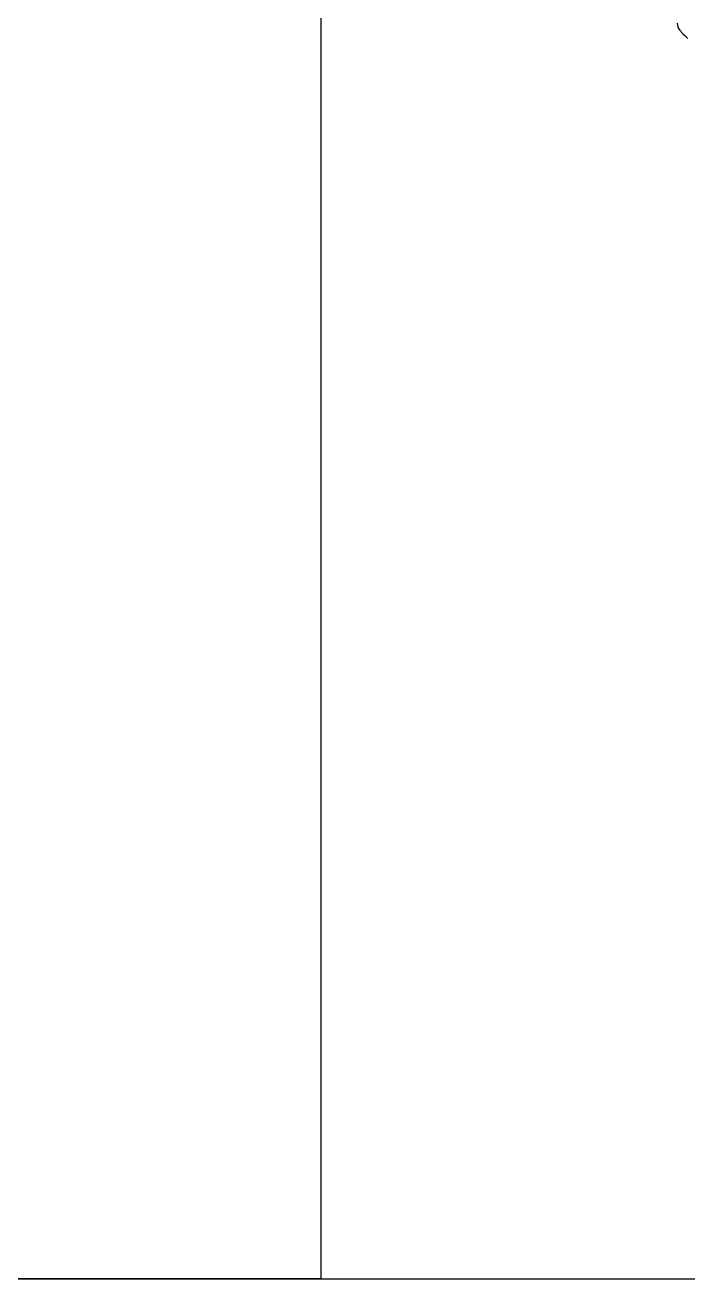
# Model space of a CAD drawing. Header units: millimetres. Extents: x 56222 to 3066687, y -650199 to -121287.
# Drawn here: x 140544.473 to 140546.311, y -185769.291 to -185765.813 of the extents above; entities that cross this region are included whole.
import ezdxf

# ---------------------------------------------------------------- set-up
doc = ezdxf.new("R2010")
doc.units = ezdxf.units.MM
doc.header["$MEASUREMENT"] = 0
doc.layers.add('$TD_AUDIT_GENERATED_(A0BDF17)', color=32, linetype='Continuous', lineweight=30)

msp = doc.modelspace()

# ---------------------------------------------------------------- linework, layer by layer
at = {"layer": '$TD_AUDIT_GENERATED_(A0BDF17)', "linetype": 'Continuous', "lineweight": 25, "ltscale": 2}
for p, q in [((140545.2926, -185738.3706), (140545.2925, -185769.2909)), ((140516.608, -185769.2909), (140551.6091, -185769.2909)), ((140545.2925, -185769.2909), (140535.1086, -185769.2909))]:
    msp.add_line(p, q, dxfattribs=at)
for centre, radius, start, end in [((140546.3111, -185765.8085), 0.0301, 180.0666, 219.435), ((140546.4155, -185765.7226), 0.1652, 219.435, 230.5993)]:
    msp.add_arc(centre, radius, start, end, dxfattribs=at)

doc.saveas('drawing.dxf')
